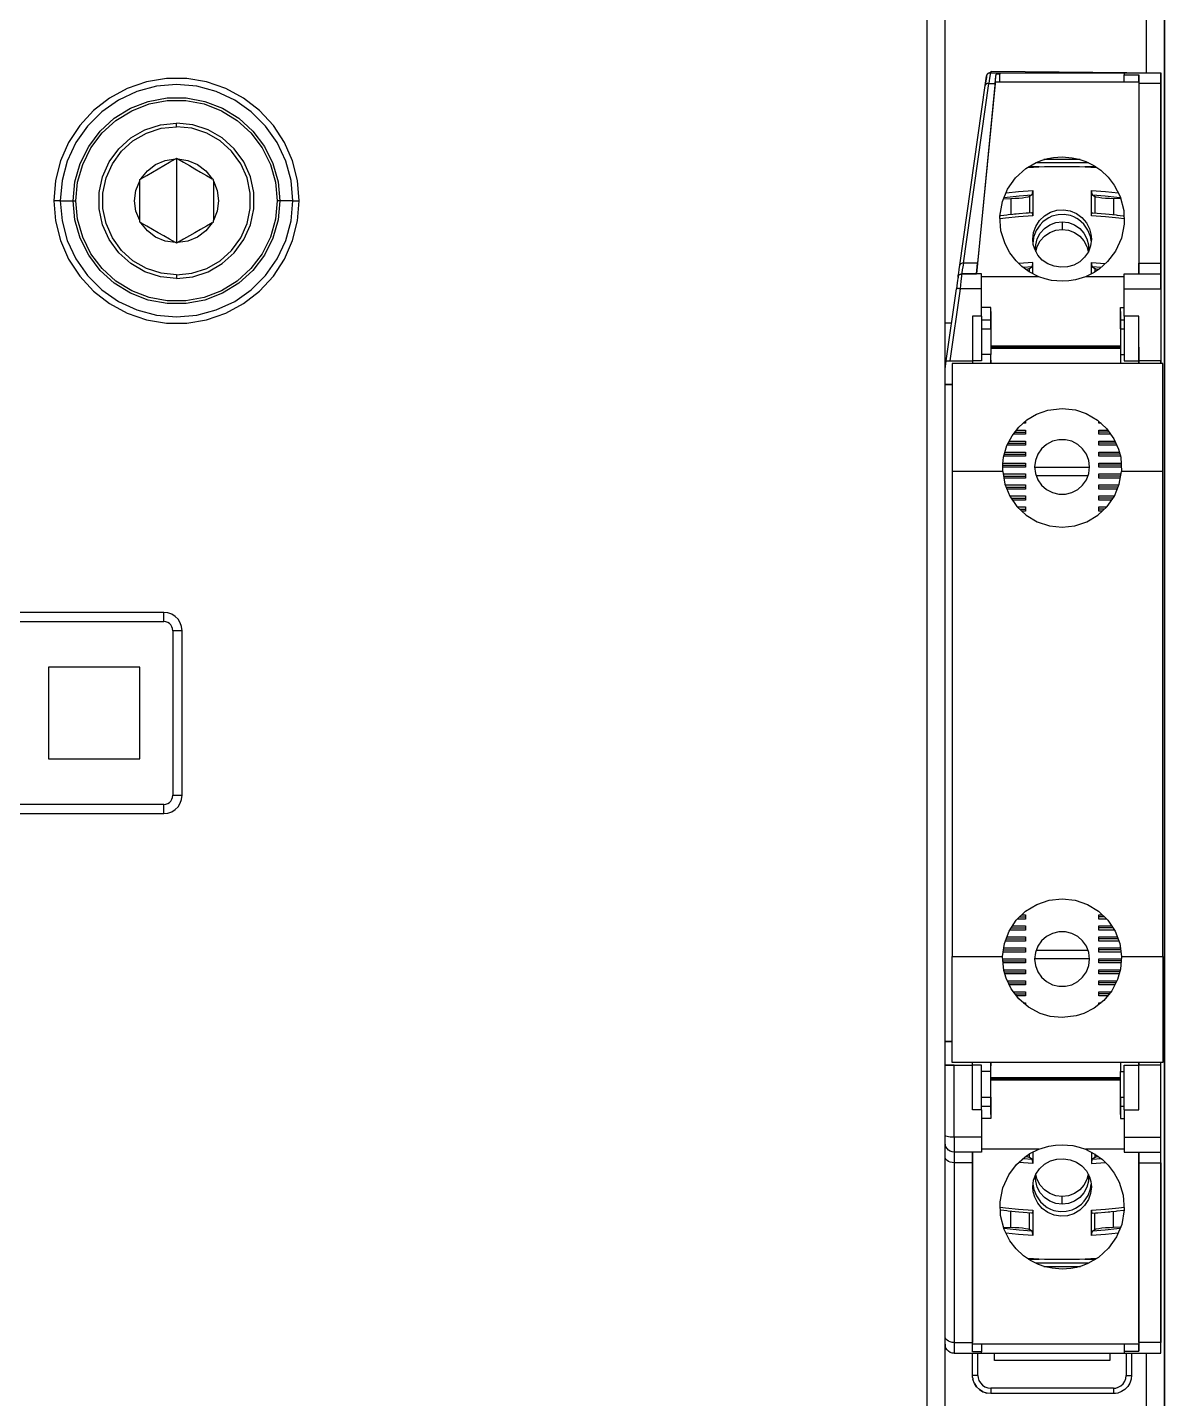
# Model space of a CAD drawing. Header units: millimetres. Extents: x 0 to 149, y 0 to 235.
# Drawn here: x 86.9 to 149, y 80.2 to 155.1 of the extents above; entities that cross this region are included whole.
import ezdxf

# ---------------------------------------------------------------- set-up
doc = ezdxf.new("R2010")
doc.units = ezdxf.units.MM

# ---------------------------------------------------------------- blocks, each defined once
blk = doc.blocks.new('CHINT_eff9f46a43ee547783ba41a7551f6a23_FACE_0')
at = {"color": 7, "linetype": 'CONTINUOUS', "true_color": 0x40d9ff}
for p, q in [((139.743, 152.064), (139.792, 152.565)), ((148.8, 152.65), (148.8, 152.612)), ((139.743, 152.064), (138.782, 142.236)), ((139.624, 150.85), (139.625, 150.85)), ((95, 149.7), (95, 149.9)), ((139.322, 147.724), (139.319, 147.724)), ((139.339, 147.898), (139.336, 147.898)), ((144.834, 147.724), (141.956, 147.724)), ((144.394, 147.898), (142.404, 147.898)), ((139.3, 147.535), (139.3, 147.496)), ((142.151, 147.5), (141.569, 147.5)), ((145.242, 147.5), (144.649, 147.5)), ((141.8, 146.206), (141.8, 144.828)), ((145, 144.828), (145, 146.206)), ((88.647, 145.65), (89.354, 145.65)), ((101.353, 145.65), (100.646, 145.65)), ((143.4, 144.496), (143.4, 144.08)), ((137.723, 141.539), (137.748, 141.718)), ((137.748, 141.718), (137.773, 141.897)), ((138.725, 141.65), (138.782, 142.236)), ((95, 141.6), (95, 141.4)), ((137.714, 141.478), (137.722, 141.539)), ((137.865, 141.644), (137.912, 141.65)), ((142.122, 141.499), (139, 141.499)), ((146.8, 141.499), (144.678, 141.499)), ((137.064, 136.9), (137.622, 140.829)), ((139.5, 139.591), (139.5, 138.65)), ((146.6, 138.65), (146.6, 139.591)), ((137.355, 138.95), (137, 138.95)), ((139, 139.15), (139.5, 139.15)), ((146.6, 139.15), (146.8, 139.15)), ((147.6, 136.9), (147.6, 139.35)), ((147.6, 136.75), (147.6, 139.35)), ((139, 138.65), (139.5, 138.65)), ((146.6, 138.65), (146.8, 138.65)), ((146.6, 137.7), (139.5, 137.7)), ((146.6, 137.65), (139.5, 137.65)), ((139.5, 137.6), (146.6, 137.6)), ((142.35, 137.6), (142.35, 137.65)), ((144.45, 137.6), (144.45, 137.65)), ((147.6, 137.65), (147.6, 136.75)), ((137, 136.45), (137.064, 136.9)), ((147.6, 136.75), (147.6, 136.9)), ((137, 135.6), (137.013, 135.6)), ((141.399, 133.6), (141.4, 133.6)), ((145.4, 133.6), (145.4, 133.6)), ((140.817, 133), (141.4, 133)), ((145.979, 133), (145.4, 133)), ((140.456, 132.4), (141.4, 132.4)), ((146.34, 132.4), (145.4, 132.4)), ((140.155, 131.2), (141.4, 131.2)), ((140.248, 131.8), (141.4, 131.8)), ((146.558, 131.8), (145.4, 131.8)), ((146.625, 131.2), (145.4, 131.2)), ((140.199, 130.6), (141.4, 130.6)), ((141.902, 131.082), (144.898, 131.082)), ((141.984, 130.634), (144.816, 130.634)), ((146.601, 130.6), (145.4, 130.6)), ((140.339, 130), (141.4, 130)), ((146.461, 130), (145.4, 130)), ((140.614, 129.4), (141.4, 129.4)), ((146.186, 129.4), (145.4, 129.4)), ((141.076, 128.8), (141.4, 128.8)), ((145.724, 128.8), (145.4, 128.8)), ((141.08, 106.5), (141.4, 106.5)), ((145.72, 106.5), (145.4, 106.5)), ((140.619, 105.9), (141.4, 105.9)), ((146.181, 105.9), (145.4, 105.9)), ((140.344, 105.3), (141.4, 105.3)), ((146.456, 105.3), (145.4, 105.3)), ((140.201, 104.7), (141.4, 104.7)), ((144.898, 104.218), (141.902, 104.218)), ((144.816, 104.666), (141.984, 104.666)), ((146.599, 104.7), (145.4, 104.7)), ((140.173, 104.1), (141.4, 104.1)), ((140.238, 103.5), (141.4, 103.5)), ((146.631, 104.1), (145.4, 104.1)), ((146.554, 103.5), (145.4, 103.5)), ((140.46, 102.9), (141.4, 102.9)), ((146.34, 102.9), (145.4, 102.9)), ((140.823, 102.3), (141.4, 102.3)), ((145.981, 102.3), (145.4, 102.3)), ((137.013, 99.7), (137, 99.7)), ((148.8, 98.4), (147.6, 98.4)), ((148.8, 93.064), (148.8, 98.55)), ((148.8, 82.688), (148.8, 98.55)), ((148.8, 98.4), (148.8, 98.55)), ((146.6, 97.7), (139.5, 97.7)), ((146.6, 97.65), (139.5, 97.65)), ((139.5, 97.6), (146.6, 97.6)), ((142.35, 97.7), (142.35, 97.65)), ((144.45, 97.7), (144.45, 97.65)), ((139, 96.65), (139.5, 96.65)), ((139, 96.15), (139.5, 96.15)), ((139.5, 96.65), (139.5, 95.709)), ((146.6, 95.709), (146.6, 96.65)), ((146.6, 96.65), (146.8, 96.65)), ((146.6, 96.15), (146.8, 96.15)), ((137.05, 93.933), (137, 94.163)), ((142.122, 93.801), (139, 93.801)), ((146.8, 93.801), (144.678, 93.801)), ((143.4, 90.804), (143.4, 91.22)), ((141.8, 90.472), (141.8, 89.094)), ((145, 89.094), (145, 90.472)), ((141.558, 87.8), (142.151, 87.8)), ((144.649, 87.8), (145.231, 87.8)), ((144.844, 87.576), (141.966, 87.576)), ((142.406, 87.402), (144.396, 87.402)), ((138.5, 82.735), (138.5, 83.15)), ((147.6, 83.15), (138.5, 83.15)), ((138.8, 81.438), (138.8, 82.65)), ((146.9, 82.65), (146.9, 81.438)), ((147.2, 82.65), (147.2, 81.45)), ((147.6, 82.766), (147.6, 83.15)), ((138.604, 81.006), (138.529, 81.211)), ((138.882, 80.664), (138.729, 80.815)), ((146.2, 80.738), (139.5, 80.738))]:
    blk.add_line(p, q, dxfattribs=at)
for points in [[(137, 66.65), (137, 168.65), (136, 168.65), (136, 165.65), (136, 66.65), (137, 66.65)], [(149, 69.9), (149, 165.4), (148, 165.4), (148, 152.658)], [(149, 162.65), (149, 72.65), (149, 72.65)], [(101.707, 145.65), (101.615, 146.754), (101.343, 147.828), (100.899, 148.842), (100.293, 149.769), (99.542, 150.584), (98.668, 151.265), (97.694, 151.792), (96.646, 152.152), (95.554, 152.334), (94.446, 152.334), (93.354, 152.152), (92.306, 151.792), (91.332, 151.265), (90.458, 150.584), (89.707, 149.769), (89.101, 148.842), (88.657, 147.828), (88.385, 146.754), (88.293, 145.65)], [(137.774, 141.899), (137.805, 142.122), (139.201, 151.951), (139.272, 152.456), (139.276, 152.478)], [(138.733, 141.65), (139.751, 152.15), (147.6, 152.15)], [(139.272, 152.456), (139.263, 152.39), (139.238, 152.214), (139.201, 151.951)], [(139.474, 152.65), (139.426, 152.644), (139.382, 152.628), (139.343, 152.601), (139.311, 152.566), (139.288, 152.524), (139.276, 152.478)], [(139.276, 152.478), (139.28, 152.5), (139.286, 152.52), (139.288, 152.523)], [(139.289, 152.526), (139.299, 152.548), (139.308, 152.561)], [(139.313, 152.569), (139.317, 152.574), (139.338, 152.597), (139.34, 152.598)], [(139.353, 152.608), (139.368, 152.62), (139.377, 152.624)], [(139.386, 152.629), (139.396, 152.635), (139.429, 152.645), (139.469, 152.649)], [(139.474, 152.65), (139.47, 152.625), (139.461, 152.552), (139.436, 152.356), (139.399, 152.064)], [(139.49, 152.65), (139.49, 152.652), (139.474, 152.65)], [(139.474, 152.65), (140, 152.65), (146.8, 152.65), (148.8, 152.65)], [(139.513, 152.65), (139.512, 152.65), (139.523, 152.742)], [(139.523, 152.65), (139.523, 152.742), (148.8, 152.65)], [(139.743, 152.064), (139.78, 152.445), (139.792, 152.565)], [(139.743, 152.064), (139.764, 152.278), (139.78, 152.445)], [(140, 152.15), (140, 152.565), (139.792, 152.565)], [(140, 152.65), (140, 152.641), (140, 152.612), (140, 152.565)], [(146.8, 152.65), (146.8, 152.637), (146.8, 152.598), (146.8, 152.534)], [(146.8, 152.15), (146.8, 152.534), (147.6, 152.534)], [(147.6, 152.534), (147.6, 152.414), (147.6, 152.15), (147.6, 152.534)], [(147.6, 152.414), (147.6, 152.257), (147.6, 152.064)], [(148.8, 152.612), (148.8, 136.75), (148.8, 136.9)], [(148.8, 152.064), (148.8, 152.313), (148.8, 152.498), (148.8, 152.612)], [(101.353, 145.65), (101.257, 146.753), (100.97, 147.823), (100.502, 148.827), (99.867, 149.734), (99.084, 150.517), (98.177, 151.152), (97.173, 151.62), (96.103, 151.907), (95, 152.003), (93.897, 151.907), (92.827, 151.62), (91.823, 151.152), (90.916, 150.517), (90.133, 149.734), (89.498, 148.827), (89.03, 147.823), (88.743, 146.753), (88.647, 145.65)], [(138.782, 142.236), (138.003, 142.236), (139.399, 152.064), (139.743, 152.064)], [(139.399, 152.064), (139.35, 152.063), (139.305, 152.054), (139.265, 152.037), (139.233, 152.013), (139.211, 151.984), (139.201, 151.951)], [(148.8, 142.236), (148.8, 152.064), (147.6, 152.064), (147.6, 142.236), (148.8, 142.236)], [(147.6, 152.064), (147.6, 141.65), (147.6, 141.688), (147.6, 141.802), (147.6, 141.987), (147.6, 142.236)], [(89.354, 145.65), (89.45, 146.688), (89.735, 147.69), (90.199, 148.622), (90.827, 149.454), (91.597, 150.156), (92.483, 150.704), (93.455, 151.081), (94.479, 151.272), (95.521, 151.272), (96.545, 151.081), (97.517, 150.704), (98.403, 150.156), (99.173, 149.454), (99.801, 148.622), (100.265, 147.69), (100.55, 146.688), (100.646, 145.65)], [(89.5, 145.65), (89.594, 146.661), (89.871, 147.637), (90.324, 148.545), (90.935, 149.355), (91.686, 150.039), (92.548, 150.573), (93.495, 150.94), (94.493, 151.127), (95.507, 151.127), (96.505, 150.94), (97.452, 150.573), (98.314, 150.039), (99.065, 149.355), (99.676, 148.545), (100.129, 147.637), (100.406, 146.661), (100.5, 145.65)], [(95, 141.4), (94.116, 141.493), (93.271, 141.767), (92.502, 142.212), (91.842, 142.806), (91.319, 143.525), (90.958, 144.337), (90.773, 145.206), (90.773, 146.094), (90.958, 146.963), (91.319, 147.775), (91.842, 148.494), (92.502, 149.088), (93.271, 149.533), (94.116, 149.807), (95, 149.9)], [(95, 141.4), (95.884, 141.493), (96.729, 141.767), (97.498, 142.212), (98.158, 142.806), (98.681, 143.525), (99.042, 144.337), (99.227, 145.206), (99.227, 146.094), (99.042, 146.963), (98.681, 147.775), (98.158, 148.494), (97.498, 149.088), (96.729, 149.533), (95.884, 149.807), (95, 149.9)], [(95, 141.6), (94.158, 141.689), (93.353, 141.95), (92.619, 142.373), (91.99, 142.94), (91.493, 143.625), (91.148, 144.398), (90.972, 145.227), (90.972, 146.073), (91.148, 146.902), (91.493, 147.675), (91.99, 148.36), (92.619, 148.927), (93.353, 149.35), (94.158, 149.611), (95, 149.7)], [(95, 141.6), (95.842, 141.689), (96.647, 141.95), (97.381, 142.373), (98.01, 142.94), (98.507, 143.625), (98.852, 144.398), (99.028, 145.227), (99.028, 146.073), (98.852, 146.902), (98.507, 147.675), (98.01, 148.36), (97.381, 148.927), (96.647, 149.35), (95.842, 149.611), (95, 149.7)], [(93.05, 146.851), (93.371, 147.036), (93.684, 147.217), (93.993, 147.395), (94.301, 147.573), (94.614, 147.754), (94.935, 147.939)], [(93.05, 146.851), (93.404, 147.292), (93.855, 147.633), (94.376, 147.853), (94.935, 147.939)], [(94.935, 147.939), (95, 147.977), (95.065, 147.939)], [(95, 147.977), (95, 145.65), (95, 143.323)], [(95.065, 147.939), (95.624, 147.853), (96.145, 147.633), (96.596, 147.292), (96.95, 146.851)], [(95.065, 147.939), (95.386, 147.754), (95.699, 147.573), (96.008, 147.395), (96.316, 147.217), (96.629, 147.036), (96.95, 146.851)], [(142.122, 141.499), (141.603, 141.76), (141.197, 142.061), (140.888, 142.358), (140.546, 142.801), (140.284, 143.289), (140.06, 144.012), (140.003, 144.804), (140.137, 145.605), (140.423, 146.292), (140.856, 146.906), (141.414, 147.41), (141.989, 147.743), (142.31, 147.871), (142.611, 147.957), (142.932, 148.017), (143.4, 148.05), (143.952, 148.005), (144.318, 147.924), (144.69, 147.795), (145.127, 147.579), (145.511, 147.315), (145.911, 146.943), (146.251, 146.503), (146.566, 145.89), (146.767, 145.12), (146.789, 144.371), (146.638, 143.613), (146.312, 142.895), (145.889, 142.334), (145.445, 141.936), (145.158, 141.736), (144.678, 141.499)], [(141.518, 147.47), (142.444, 147.514), (143.4, 147.529), (144.356, 147.514), (145.282, 147.47), (145.286, 147.47)], [(92.985, 144.562), (92.78, 145.089), (92.71, 145.65), (92.78, 146.211), (92.985, 146.738)], [(92.985, 146.738), (92.985, 146.813), (93.05, 146.851)], [(92.985, 144.562), (92.985, 144.932), (92.985, 145.294), (92.985, 145.65), (92.985, 146.006), (92.985, 146.368), (92.985, 146.738)], [(97.015, 146.738), (97.015, 146.813), (96.95, 146.851)], [(97.015, 146.738), (97.22, 146.211), (97.29, 145.65), (97.22, 145.089), (97.015, 144.562)], [(97.015, 146.738), (97.015, 146.368), (97.015, 146.006), (97.015, 145.65), (97.015, 145.294), (97.015, 144.932), (97.015, 144.562)], [(140.336, 146.083), (141.021, 146.153), (141.8, 146.206)], [(141.737, 145.97), (141.743, 145.974), (141.749, 145.981), (141.759, 145.996), (141.768, 146.016), (141.777, 146.039), (141.784, 146.065), (141.79, 146.094), (141.795, 146.126), (141.799, 146.165), (141.8, 146.206)], [(145, 146.206), (145, 146.188), (145.001, 146.171), (145.003, 146.141), (145.007, 146.113), (145.012, 146.085), (145.018, 146.057), (145.025, 146.032), (145.035, 146.008), (145.045, 145.988), (145.063, 145.97)], [(145, 146.206), (145.779, 146.153), (146.467, 146.083)], [(88.293, 145.65), (88.385, 144.546), (88.657, 143.472), (89.101, 142.458), (89.707, 141.531), (90.458, 140.716), (91.332, 140.035), (92.306, 139.508), (93.354, 139.148), (94.446, 138.966), (95.554, 138.966), (96.646, 139.148), (97.694, 139.508), (98.668, 140.035), (99.542, 140.716), (100.293, 141.531), (100.899, 142.458), (101.343, 143.472), (101.615, 144.546), (101.707, 145.65)], [(88.647, 145.65), (88.571, 145.65), (88.484, 145.65), (88.391, 145.65), (88.293, 145.65)], [(88.647, 145.65), (88.743, 144.547), (89.03, 143.477), (89.498, 142.473), (90.133, 141.566), (90.916, 140.783), (91.823, 140.148), (92.827, 139.68), (93.897, 139.393), (95, 139.297), (96.103, 139.393), (97.173, 139.68), (98.177, 140.148), (99.084, 140.783), (99.867, 141.566), (100.502, 142.473), (100.97, 143.477), (101.257, 144.547), (101.353, 145.65)], [(100.646, 145.65), (100.55, 144.612), (100.265, 143.61), (99.801, 142.678), (99.173, 141.846), (98.403, 141.144), (97.517, 140.596), (96.545, 140.219), (95.521, 140.028), (94.479, 140.028), (93.455, 140.219), (92.483, 140.596), (91.597, 141.144), (90.827, 141.846), (90.199, 142.678), (89.735, 143.61), (89.45, 144.612), (89.354, 145.65)], [(89.354, 145.65), (89.416, 145.65), (89.462, 145.65), (89.49, 145.65), (89.5, 145.65)], [(100.5, 145.65), (100.406, 144.639), (100.129, 143.663), (99.676, 142.755), (99.065, 141.945), (98.314, 141.261), (97.452, 140.727), (96.505, 140.36), (95.507, 140.173), (94.493, 140.173), (93.495, 140.36), (92.548, 140.727), (91.686, 141.261), (90.935, 141.945), (90.324, 142.755), (89.871, 143.663), (89.594, 144.639), (89.5, 145.65)], [(100.646, 145.65), (100.584, 145.65), (100.538, 145.65), (100.51, 145.65), (100.5, 145.65)], [(101.353, 145.65), (101.429, 145.65), (101.516, 145.65), (101.609, 145.65), (101.707, 145.65)], [(140.205, 145.768), (140.592, 145.764), (140.592, 144.894)], [(140.23, 145.829), (140.406, 145.853), (141.047, 145.92), (141.737, 145.97)], [(141.614, 145.892), (141.53, 145.855), (141.401, 145.823), (141.233, 145.796), (141.036, 145.777), (140.818, 145.766), (140.592, 145.764)], [(141.737, 145.97), (141.614, 145.892), (141.614, 144.981)], [(145.063, 145.97), (145.186, 145.892), (145.186, 144.979)], [(145.063, 145.97), (145.753, 145.92), (146.394, 145.853), (146.582, 145.827)], [(146.208, 145.764), (145.982, 145.766), (145.765, 145.777), (145.567, 145.796), (145.399, 145.823), (145.27, 145.855), (145.186, 145.892)], [(146.598, 145.768), (146.208, 145.764), (146.208, 144.893)], [(141.8, 144.828), (141.8, 144.846), (141.799, 144.863), (141.797, 144.889), (141.793, 144.913), (141.788, 144.935), (141.782, 144.954), (141.775, 144.97), (141.765, 144.982), (141.755, 144.988), (141.75, 144.989), (141.568, 144.978), (141.517, 144.974), (141.439, 144.969), (141.057, 144.94), (141.05, 144.939), (141.044, 144.938), (141.041, 144.938), (140.884, 144.924), (140.854, 144.921), (140.798, 144.916), (140.712, 144.907), (140.443, 144.877), (140.385, 144.871), (140.053, 144.827), (140.006, 144.82)], [(141.8, 144.828), (141.021, 144.774), (140.299, 144.701), (140.014, 144.661)], [(141.826, 143.265), (141.8, 143.548), (141.841, 143.907), (141.965, 144.252), (142.168, 144.57), (142.44, 144.835), (142.762, 145.028), (143.114, 145.138), (143.477, 145.163), (143.837, 145.102), (144.178, 144.957), (144.481, 144.732), (144.726, 144.441), (144.897, 144.108), (144.974, 143.833), (145, 143.548), (144.959, 143.192), (144.835, 142.86), (144.632, 142.559), (144.36, 142.314), (144.038, 142.138), (143.686, 142.038), (143.323, 142.015), (142.963, 142.07), (142.622, 142.203), (142.319, 142.409), (142.074, 142.68), (141.903, 142.997), (141.826, 143.265)], [(144.989, 143.455), (144.987, 143.494), (144.946, 143.697), (144.805, 144.049), (144.585, 144.366), (144.291, 144.625), (144.209, 144.674), (144.034, 144.767), (143.851, 144.836), (143.515, 144.9), (143.176, 144.888), (142.843, 144.799), (142.671, 144.721), (142.522, 144.634), (142.346, 144.497), (142.194, 144.341), (141.978, 144.017), (141.844, 143.659), (141.813, 143.4)], [(145, 144.828), (145.001, 144.867), (145.005, 144.902), (145.01, 144.928), (145.016, 144.948), (145.023, 144.966), (145.032, 144.979), (145.041, 144.987), (145.05, 144.989), (145.074, 144.987), (145.77, 144.937), (146.351, 144.878), (146.418, 144.87), (146.744, 144.827), (146.776, 144.823)], [(146.78, 144.661), (146.501, 144.701), (145.779, 144.774), (145, 144.828)], [(93.05, 144.449), (92.985, 144.487), (92.985, 144.562)], [(94.935, 143.361), (94.614, 143.546), (94.301, 143.727), (93.993, 143.905), (93.684, 144.083), (93.371, 144.264), (93.05, 144.449)], [(94.935, 143.361), (94.376, 143.447), (93.855, 143.667), (93.404, 144.008), (93.05, 144.449)], [(96.95, 144.449), (96.629, 144.264), (96.316, 144.083), (96.008, 143.905), (95.699, 143.727), (95.386, 143.546), (95.065, 143.361)], [(96.95, 144.449), (96.596, 144.008), (96.145, 143.667), (95.624, 143.447), (95.065, 143.361)], [(96.95, 144.449), (97.015, 144.487), (97.015, 144.562)], [(141.963, 142.885), (141.961, 142.896), (141.95, 143.068), (141.961, 143.24), (142.044, 143.575), (142.207, 143.88), (142.438, 144.137), (142.726, 144.333), (143.053, 144.455), (143.4, 144.496)], [(141.972, 142.869), (142.044, 143.158), (142.207, 143.463), (142.438, 143.72), (142.726, 143.916), (143.053, 144.038), (143.4, 144.08)], [(143.4, 144.496), (143.747, 144.455), (144.074, 144.333), (144.362, 144.137), (144.593, 143.88), (144.756, 143.575), (144.839, 143.24), (144.85, 143.068), (144.839, 142.896), (144.828, 142.849)], [(143.4, 144.08), (143.747, 144.038), (144.074, 143.916), (144.362, 143.72), (144.593, 143.463), (144.756, 143.158), (144.83, 142.86)], [(95.065, 143.361), (95, 143.323), (94.935, 143.361)], [(138.003, 142.236), (137.955, 142.235), (137.91, 142.226), (137.87, 142.209), (137.838, 142.185), (137.816, 142.155), (137.805, 142.122)], [(137.912, 141.65), (138.725, 141.65), (138.727, 141.673), (138.734, 141.744), (138.753, 141.937), (138.782, 142.236)], [(138.003, 142.236), (137.971, 142.031), (137.946, 141.867), (137.92, 141.705), (137.912, 141.65)], [(141.8, 141.661), (141.8, 142.267), (141.037, 142.215)], [(141.614, 141.755), (141.614, 141.952), (141.737, 142.03), (141.283, 141.997)], [(141.614, 141.952), (141.53, 141.916), (141.428, 141.89)], [(141.737, 142.03), (141.743, 142.035), (141.749, 142.042), (141.759, 142.057), (141.768, 142.076), (141.777, 142.1), (141.784, 142.126), (141.79, 142.154), (141.795, 142.186), (141.799, 142.226), (141.8, 142.267)], [(145, 141.658), (145, 142.267), (145.757, 142.215)], [(145, 142.267), (145, 142.249), (145.001, 142.231), (145.003, 142.202), (145.007, 142.173), (145.012, 142.145), (145.018, 142.118), (145.025, 142.093), (145.035, 142.069), (145.045, 142.049), (145.063, 142.03)], [(145.514, 141.998), (145.063, 142.03), (145.186, 141.952), (145.186, 141.756)], [(145.378, 141.889), (145.27, 141.916), (145.186, 141.952)], [(148.8, 141.65), (148.8, 141.688), (148.8, 141.802), (148.8, 141.987), (148.8, 142.236)], [(137.714, 141.478), (137.711, 141.458), (137.702, 141.396), (137.688, 141.296), (137.669, 141.162), (137.647, 141.005), (137.622, 140.829)], [(137.912, 141.65), (137.865, 141.644), (137.82, 141.628), (137.781, 141.601), (137.749, 141.566), (137.726, 141.524), (137.714, 141.478)], [(137.912, 141.65), (137.911, 141.641), (137.908, 141.614), (137.898, 141.531), (137.884, 141.406), (137.866, 141.243), (137.844, 141.051), (137.82, 140.839)], [(139, 140.839), (139, 141.058), (139, 141.255), (139, 141.421), (139, 141.546), (139, 141.624), (139, 141.65), (137.912, 141.65)], [(144.678, 141.499), (144.123, 141.327), (143.766, 141.269), (143.4, 141.25), (142.819, 141.299), (142.466, 141.38), (142.122, 141.499)], [(146.8, 140.839), (146.8, 141.058), (146.8, 141.255), (146.8, 141.421), (146.8, 141.546), (146.8, 141.624), (146.8, 141.65), (148.8, 141.65)], [(148.8, 140.839), (148.8, 141.058), (148.8, 141.255), (148.8, 141.421), (148.8, 141.546), (148.8, 141.624), (148.8, 141.65)], [(139, 139.35), (139, 140.839), (137.82, 140.839), (137.261, 136.9)], [(137.82, 140.839), (137.776, 140.844), (137.735, 140.847), (137.698, 140.847), (137.667, 140.846), (137.643, 140.842), (137.628, 140.836), (137.622, 140.829)], [(147.6, 139.35), (146.8, 139.35), (146.8, 140.839), (148.8, 140.839), (148.8, 136.9), (147.6, 136.9)], [(139.5, 139.591), (139.5, 139.808), (139, 139.808)], [(139.5, 139.15), (139.5, 139.18), (139.5, 139.267), (139.5, 139.407), (139.5, 139.591)], [(146.6, 139.591), (146.6, 139.808), (146.8, 139.808)], [(146.6, 139.591), (146.6, 139.407), (146.6, 139.267), (146.6, 139.18), (146.6, 139.15)], [(139, 139.35), (138.5, 139.35), (138.5, 136.9)], [(139, 139.35), (139, 136.9), (138.5, 136.9)], [(139.5, 138.65), (139.5, 138.819), (139.5, 138.959), (139.5, 139.064), (139.5, 139.128), (139.5, 139.15)], [(146.6, 139.15), (146.6, 139.128), (146.6, 139.064), (146.6, 138.959), (146.6, 138.819), (146.6, 138.65)], [(146.8, 139.35), (146.8, 136.9), (147.6, 136.9)], [(139.5, 138.65), (139.5, 137.25), (139, 137.25)], [(146.6, 138.65), (146.6, 137.25), (146.8, 137.25)], [(139.5, 136.941), (139.5, 137.081), (139.5, 137.25)], [(146.6, 137.25), (146.6, 137.081), (146.6, 136.941), (146.6, 136.836), (146.6, 136.772), (146.6, 136.75)], [(137.064, 136.9), (137.067, 136.9), (137.261, 136.9)], [(137.067, 136.9), (137.075, 136.9), (137.087, 136.9), (137.104, 136.9), (137.126, 136.9), (137.155, 136.9), (137.2, 136.9), (137.261, 136.9)], [(137.261, 136.9), (138.5, 136.9), (138.5, 136.75)], [(148.9, 130.848), (148.9, 136.75), (137.4, 136.75), (137.4, 130.848)], [(139.5, 136.941), (139.5, 136.75), (139.5, 136.772), (139.5, 136.836), (139.5, 136.941)], [(137.013, 135.6), (137.05, 135.6), (137.109, 135.6), (137.188, 135.6), (137.283, 135.6), (137.389, 135.6), (137.4, 135.6), (137.013, 135.6)], [(140.156, 130.848), (140.155, 131.262), (140.199, 131.635), (140.386, 132.265), (140.667, 132.808), (141.031, 133.275), (141.476, 133.668), (142.003, 133.984), (142.627, 134.211), (143.4, 134.3), (144.128, 134.222), (144.721, 134.02), (145.332, 133.662), (145.835, 133.203), (146.231, 132.645), (146.49, 132.064), (146.602, 131.63), (146.644, 130.848)], [(141.4, 133.601), (141.4, 133.485), (141.268, 133.485)], [(145.527, 133.485), (145.4, 133.485), (145.4, 133.6)], [(140.907, 133.115), (141.4, 133.115), (141.4, 132.885), (140.727, 132.885)], [(146.061, 132.885), (145.4, 132.885), (145.4, 133.115), (145.897, 133.115)], [(140.282, 131.915), (141.4, 131.915), (141.4, 131.685), (140.213, 131.685)], [(140.516, 132.515), (141.4, 132.515), (141.4, 132.285), (140.396, 132.285)], [(141.944, 131.459), (141.9, 131.1), (141.944, 130.741), (142.072, 130.403), (142.277, 130.105), (142.548, 129.866), (142.868, 129.697), (143.219, 129.611), (143.581, 129.611), (143.932, 129.697), (144.252, 129.866), (144.523, 130.105), (144.728, 130.403), (144.856, 130.741), (144.9, 131.1), (144.856, 131.459), (144.728, 131.797), (144.523, 132.095), (144.252, 132.334), (143.932, 132.503), (143.581, 132.589), (143.219, 132.589), (142.868, 132.503), (142.548, 132.334), (142.277, 132.095), (142.072, 131.797), (141.944, 131.459)], [(146.391, 132.285), (145.4, 132.285), (145.4, 132.515), (146.288, 132.515)], [(146.588, 131.685), (145.4, 131.685), (145.4, 131.915), (146.528, 131.915)], [(140.161, 131.315), (141.4, 131.315), (141.4, 131.085), (140.155, 131.085)], [(146.631, 131.085), (145.4, 131.085), (145.4, 131.315), (146.619, 131.315)], [(140.156, 130.848), (137.4, 130.848), (137.4, 104.348), (140.151, 104.348)], [(140.156, 130.848), (140.275, 130.159), (140.537, 129.511), (140.933, 128.935), (141.442, 128.456), (142.042, 128.097), (142.705, 127.875), (143.4, 127.8), (144.095, 127.875), (144.758, 128.097), (145.358, 128.456), (145.867, 128.935), (146.263, 129.511), (146.525, 130.159), (146.644, 130.848)], [(140.179, 130.715), (141.4, 130.715), (141.4, 130.485), (140.219, 130.485)], [(146.581, 130.485), (145.4, 130.485), (145.4, 130.715), (146.621, 130.715)], [(146.649, 104.348), (148.9, 104.348), (148.9, 130.848), (146.644, 130.848)], [(140.292, 130.115), (141.4, 130.115), (141.4, 129.885), (140.386, 129.885)], [(146.414, 129.885), (145.4, 129.885), (145.4, 130.115), (146.508, 130.115)], [(140.536, 129.515), (141.4, 129.515), (141.4, 129.285), (140.693, 129.285)], [(140.953, 128.915), (141.4, 128.915), (141.4, 128.685), (141.199, 128.685)], [(146.107, 129.285), (145.4, 129.285), (145.4, 129.515), (146.264, 129.515)], [(145.601, 128.685), (145.4, 128.685), (145.4, 128.915), (145.847, 128.915)], [(85.7, 122.65), (94.3, 122.65), (94.3, 123.15), (85.7, 123.15), (85.7, 122.65)], [(95.3, 122.15), (95.275, 122.373), (95.201, 122.584), (95.082, 122.773), (94.923, 122.932), (94.734, 123.051), (94.523, 123.125), (94.3, 123.15)], [(94.8, 122.15), (94.787, 122.261), (94.75, 122.367), (94.691, 122.462), (94.612, 122.541), (94.517, 122.6), (94.411, 122.637), (94.3, 122.65)], [(94.8, 122.15), (94.8, 113.15), (95.3, 113.15), (95.3, 122.15), (94.8, 122.15)], [(93, 120.15), (88, 120.15), (88, 115.15), (93, 115.15), (93, 120.15)], [(94.3, 112.65), (85.7, 112.65), (85.7, 112.15), (94.3, 112.15), (94.3, 112.65)], [(94.3, 112.65), (94.411, 112.663), (94.517, 112.7), (94.612, 112.759), (94.691, 112.838), (94.75, 112.933), (94.787, 113.039), (94.8, 113.15)], [(94.3, 112.15), (94.523, 112.175), (94.734, 112.249), (94.923, 112.368), (95.082, 112.527), (95.201, 112.716), (95.275, 112.927), (95.3, 113.15)], [(140.151, 104.348), (140.251, 105.055), (140.503, 105.723), (140.894, 106.32), (141.407, 106.817), (142.015, 107.19), (142.69, 107.422), (143.4, 107.5), (144.11, 107.422), (144.785, 107.19), (145.393, 106.817), (145.906, 106.32), (146.297, 105.723), (146.549, 105.055), (146.649, 104.348)], [(141.199, 106.615), (141.4, 106.615), (141.4, 106.385), (140.961, 106.385)], [(145.839, 106.385), (145.4, 106.385), (145.4, 106.615), (145.601, 106.615)], [(140.695, 106.015), (141.4, 106.015), (141.4, 105.785), (140.543, 105.785)], [(144.856, 103.841), (144.9, 104.2), (144.856, 104.559), (144.728, 104.897), (144.523, 105.195), (144.252, 105.434), (143.932, 105.603), (143.581, 105.689), (143.219, 105.689), (142.868, 105.603), (142.548, 105.434), (142.277, 105.195), (142.072, 104.897), (141.944, 104.559), (141.9, 104.2), (141.944, 103.841), (142.072, 103.503), (142.277, 103.205), (142.548, 102.966), (142.868, 102.797), (143.219, 102.711), (143.581, 102.711), (143.932, 102.797), (144.252, 102.966), (144.523, 103.205), (144.728, 103.503), (144.856, 103.841)], [(146.257, 105.785), (145.4, 105.785), (145.4, 106.015), (146.105, 106.015)], [(140.387, 105.415), (141.4, 105.415), (141.4, 105.185), (140.3, 105.185)], [(146.5, 105.185), (145.4, 105.185), (145.4, 105.415), (146.413, 105.415)], [(148.9, 104.348), (148.9, 98.55), (137.4, 98.55), (137.4, 104.348)], [(146.649, 104.348), (146.599, 103.655), (146.431, 103.075), (146.109, 102.455), (145.682, 101.936), (145.152, 101.514), (144.592, 101.225), (144.171, 101.089), (143.4, 101), (142.743, 101.063), (142.194, 101.23), (141.559, 101.573), (141.035, 102.021), (140.618, 102.571), (140.341, 103.149), (140.218, 103.569), (140.151, 104.348)], [(140.163, 104.215), (141.4, 104.215), (141.4, 103.985), (140.183, 103.985)], [(140.217, 104.815), (141.4, 104.815), (141.4, 104.585), (140.185, 104.585)], [(146.615, 104.585), (145.4, 104.585), (145.4, 104.815), (146.583, 104.815)], [(146.622, 103.985), (145.4, 103.985), (145.4, 104.215), (146.639, 104.215)], [(140.214, 103.615), (141.4, 103.615), (141.4, 103.385), (140.272, 103.385)], [(146.521, 103.385), (145.4, 103.385), (145.4, 103.615), (146.587, 103.615)], [(140.405, 103.015), (141.4, 103.015), (141.4, 102.785), (140.516, 102.785)], [(146.28, 102.785), (145.4, 102.785), (145.4, 103.015), (146.4, 103.015)], [(140.736, 102.415), (141.4, 102.415), (141.4, 102.185), (140.911, 102.185)], [(145.886, 102.185), (145.4, 102.185), (145.4, 102.415), (146.076, 102.415)], [(141.275, 101.815), (141.4, 101.815), (141.4, 101.709)], [(145.4, 101.711), (145.4, 101.815), (145.531, 101.815)], [(137.013, 99.7), (137.05, 99.7), (137.109, 99.7), (137.188, 99.7), (137.283, 99.7), (137.389, 99.7), (137.4, 99.7), (137.013, 99.7)], [(137, 98.4), (137.016, 98.4), (137.5, 98.4)], [(137.5, 98.4), (137.43, 98.4), (137.367, 98.4), (137.268, 98.4), (137.181, 98.4), (137.101, 98.4), (137.053, 98.4), (137.016, 98.4)], [(137.5, 98.4), (138.5, 98.4), (138.5, 98.55)], [(139, 95.95), (139, 94.461), (137.5, 94.461), (137.5, 98.4)], [(139, 95.95), (139, 98.4), (138.5, 98.4)], [(139, 95.95), (138.5, 95.95), (138.5, 98.4)], [(139.5, 98.359), (139.5, 98.55), (139.5, 98.528), (139.5, 98.464), (139.5, 98.359)], [(139.5, 98.05), (139.5, 98.219), (139.5, 98.359)], [(146.6, 98.55), (146.6, 98.528), (146.6, 98.464), (146.6, 98.359), (146.6, 98.219), (146.6, 98.05)], [(146.8, 95.95), (146.8, 94.461), (148.8, 94.461), (148.8, 98.4)], [(146.8, 95.95), (147.6, 95.95), (147.6, 98.4)], [(146.8, 95.95), (146.8, 98.4), (147.6, 98.4)], [(147.6, 97.65), (147.6, 98.55), (147.6, 98.4)], [(139.5, 96.65), (139.5, 98.05), (139, 98.05)], [(146.6, 96.65), (146.6, 98.05), (146.8, 98.05)], [(139.5, 96.15), (139.5, 96.172), (139.5, 96.236), (139.5, 96.341), (139.5, 96.481), (139.5, 96.65)], [(139.5, 95.709), (139.5, 95.893), (139.5, 96.033), (139.5, 96.12), (139.5, 96.15)], [(146.6, 96.65), (146.6, 96.481), (146.6, 96.341), (146.6, 96.236), (146.6, 96.172), (146.6, 96.15)], [(146.6, 96.15), (146.6, 96.12), (146.6, 96.033), (146.6, 95.893), (146.6, 95.709)], [(139.5, 95.709), (139.5, 95.492), (139, 95.492)], [(146.6, 95.709), (146.6, 95.492), (146.8, 95.492)], [(137.5, 94.461), (137.389, 94.464), (137.283, 94.471), (137.188, 94.482), (137.109, 94.497), (137.05, 94.515), (137.013, 94.535), (137, 94.556)], [(139, 94.461), (139, 94.242), (139, 94.045), (139, 93.879), (139, 93.754), (139, 93.676), (139, 93.65), (137.5, 93.65)], [(137.5, 94.461), (137.5, 94.242), (137.5, 94.045), (137.5, 93.879), (137.5, 93.754), (137.5, 93.676), (137.5, 93.65)], [(146.8, 94.461), (146.8, 94.242), (146.8, 94.045), (146.8, 93.879), (146.8, 93.754), (146.8, 93.676), (146.8, 93.65), (148.8, 93.65)], [(148.8, 93.65), (148.8, 93.676), (148.8, 93.754), (148.8, 93.879), (148.8, 94.045), (148.8, 94.242), (148.8, 94.461)], [(137.05, 93.933), (137.013, 94.039), (137, 94.102)], [(137.5, 93.65), (137.389, 93.663), (137.283, 93.7), (137.188, 93.759), (137.109, 93.838), (137.05, 93.933)], [(144.678, 93.801), (145.197, 93.54), (145.603, 93.239), (145.912, 92.942), (146.254, 92.499), (146.516, 92.011), (146.74, 91.288), (146.797, 90.496), (146.663, 89.695), (146.377, 89.008), (145.944, 88.394), (145.386, 87.89), (144.811, 87.557), (144.49, 87.429), (144.189, 87.343), (143.868, 87.283), (143.4, 87.25), (142.848, 87.295), (142.482, 87.376), (142.11, 87.505), (141.673, 87.721), (141.289, 87.985), (140.889, 88.357), (140.549, 88.797), (140.234, 89.41), (140.033, 90.18), (140.012, 90.929), (140.162, 91.687), (140.488, 92.405), (140.911, 92.966), (141.355, 93.364), (141.643, 93.564), (142.122, 93.801)], [(142.122, 93.801), (142.677, 93.973), (143.034, 94.031), (143.4, 94.05), (143.981, 94.001), (144.334, 93.92), (144.678, 93.801)], [(137.5, 93.064), (137.389, 93.073), (137.283, 93.099), (137.188, 93.141), (137.109, 93.197), (137.05, 93.264), (137.013, 93.339), (137, 93.418)], [(137.5, 93.65), (137.5, 93.612), (137.5, 93.498), (137.5, 93.313), (137.5, 93.064)], [(137.5, 83.236), (138.5, 83.236), (138.5, 93.064), (137.5, 93.064), (137.5, 83.236)], [(138.5, 93.064), (138.5, 93.313), (138.5, 93.498), (138.5, 93.612), (138.5, 93.65), (138.5, 83.236)], [(141.8, 93.642), (141.8, 93.033), (141.043, 93.085)], [(141.286, 93.302), (141.737, 93.27), (141.614, 93.348), (141.614, 93.544)], [(141.422, 93.411), (141.53, 93.384), (141.614, 93.348)], [(141.8, 93.033), (141.8, 93.051), (141.799, 93.069), (141.797, 93.098), (141.793, 93.127), (141.788, 93.155), (141.782, 93.182), (141.775, 93.207), (141.765, 93.231), (141.755, 93.251), (141.737, 93.27)], [(144.974, 92.035), (145, 91.752), (144.959, 91.393), (144.835, 91.048), (144.632, 90.73), (144.36, 90.465), (144.038, 90.272), (143.686, 90.162), (143.323, 90.137), (142.963, 90.198), (142.622, 90.343), (142.319, 90.568), (142.074, 90.859), (141.903, 91.192), (141.826, 91.467), (141.8, 91.752), (141.841, 92.108), (141.965, 92.44), (142.168, 92.741), (142.44, 92.986), (142.762, 93.162), (143.114, 93.262), (143.477, 93.285), (143.837, 93.23), (144.178, 93.097), (144.481, 92.891), (144.726, 92.62), (144.897, 92.303), (144.974, 92.035)], [(145, 93.639), (145, 93.033), (145.763, 93.085)], [(145.063, 93.27), (145.057, 93.265), (145.051, 93.258), (145.041, 93.243), (145.032, 93.224), (145.023, 93.2), (145.016, 93.174), (145.01, 93.146), (145.005, 93.114), (145.001, 93.074), (145, 93.033)], [(145.186, 93.545), (145.186, 93.348), (145.063, 93.27), (145.517, 93.303)], [(145.186, 93.348), (145.27, 93.384), (145.372, 93.41)], [(147.6, 93.064), (147.6, 93.313), (147.6, 93.498), (147.6, 93.612), (147.6, 93.65), (147.6, 83.236)], [(148.8, 93.064), (148.8, 83.236), (147.6, 83.236), (147.6, 93.064), (148.8, 93.064)], [(148.8, 93.064), (148.8, 93.313), (148.8, 93.498), (148.8, 93.612), (148.8, 93.65)], [(143.4, 90.804), (143.053, 90.845), (142.726, 90.967), (142.438, 91.163), (142.207, 91.42), (142.044, 91.725), (141.961, 92.06), (141.95, 92.232), (141.961, 92.404), (141.972, 92.451)], [(143.4, 91.22), (143.053, 91.262), (142.726, 91.384), (142.438, 91.58), (142.207, 91.837), (142.044, 92.142), (141.97, 92.44)], [(144.828, 92.431), (144.756, 92.142), (144.593, 91.837), (144.362, 91.58), (144.074, 91.384), (143.747, 91.262), (143.4, 91.22)], [(144.837, 92.415), (144.839, 92.404), (144.85, 92.232), (144.839, 92.06), (144.756, 91.725), (144.593, 91.42), (144.362, 91.163), (144.074, 90.967), (143.747, 90.845), (143.4, 90.804)], [(141.811, 91.845), (141.813, 91.806), (141.854, 91.603), (141.995, 91.251), (142.215, 90.934), (142.509, 90.675), (142.591, 90.626), (142.766, 90.533), (142.949, 90.464), (143.285, 90.4), (143.624, 90.412), (143.957, 90.501), (144.129, 90.579), (144.278, 90.666), (144.454, 90.803), (144.606, 90.959), (144.822, 91.283), (144.956, 91.641), (144.987, 91.9)], [(140.02, 90.639), (140.299, 90.599), (141.021, 90.526), (141.8, 90.472)], [(141.8, 90.472), (141.799, 90.433), (141.795, 90.398), (141.79, 90.372), (141.784, 90.352), (141.777, 90.334), (141.768, 90.321), (141.759, 90.313), (141.75, 90.311), (141.726, 90.313), (141.03, 90.363), (140.449, 90.422), (140.382, 90.43), (140.056, 90.473), (140.024, 90.477)], [(140.202, 89.532), (140.592, 89.536), (140.592, 90.407)], [(141.737, 89.33), (141.614, 89.408), (141.614, 90.321)], [(145, 90.472), (145.779, 90.526), (146.501, 90.599), (146.786, 90.639)], [(145, 90.472), (145, 90.454), (145.001, 90.437), (145.003, 90.411), (145.007, 90.387), (145.012, 90.365), (145.018, 90.346), (145.025, 90.33), (145.035, 90.318), (145.045, 90.312), (145.05, 90.311), (145.232, 90.322), (145.283, 90.326), (145.361, 90.331), (145.743, 90.36), (145.75, 90.361), (145.756, 90.362), (145.759, 90.362), (145.916, 90.376), (145.946, 90.379), (146.002, 90.384), (146.088, 90.393), (146.357, 90.423), (146.415, 90.429), (146.747, 90.473), (146.794, 90.48)], [(145.063, 89.33), (145.186, 89.408), (145.186, 90.319)], [(146.595, 89.532), (146.208, 89.536), (146.208, 90.406)], [(141.737, 89.33), (141.047, 89.38), (140.406, 89.447), (140.218, 89.473)], [(141.8, 89.094), (141.021, 89.147), (140.333, 89.217)], [(140.592, 89.536), (140.818, 89.534), (141.036, 89.523), (141.233, 89.504), (141.401, 89.477), (141.53, 89.445), (141.614, 89.408)], [(141.8, 89.094), (141.8, 89.112), (141.799, 89.129), (141.797, 89.159), (141.793, 89.187), (141.788, 89.215), (141.782, 89.243), (141.775, 89.268), (141.765, 89.292), (141.755, 89.312), (141.737, 89.33)], [(145.063, 89.33), (145.057, 89.326), (145.051, 89.319), (145.041, 89.304), (145.032, 89.284), (145.023, 89.261), (145.016, 89.235), (145.01, 89.206), (145.005, 89.174), (145.001, 89.135), (145, 89.094)], [(146.464, 89.217), (145.779, 89.147), (145, 89.094)], [(146.57, 89.471), (146.394, 89.447), (145.753, 89.38), (145.063, 89.33)], [(145.186, 89.408), (145.27, 89.445), (145.399, 89.477), (145.567, 89.504), (145.765, 89.523), (145.982, 89.534), (146.208, 89.536)], [(145.282, 87.83), (144.356, 87.786), (143.4, 87.771), (142.444, 87.786), (141.518, 87.83), (141.514, 87.83)], [(137.5, 83.236), (137.389, 83.245), (137.283, 83.271), (137.188, 83.313), (137.109, 83.369), (137.05, 83.436), (137.013, 83.511), (137, 83.589)], [(137.5, 83.236), (137.5, 82.688), (137.5, 82.65), (139, 82.65), (146.8, 82.65)], [(137.5, 83.236), (137.5, 82.987), (137.5, 82.802), (137.5, 82.688)], [(138.5, 82.855), (138.5, 83.023), (138.5, 83.236)], [(147.6, 83.236), (147.6, 83.043), (147.6, 82.886)], [(148.8, 82.688), (148.8, 82.802), (148.8, 82.987), (148.8, 83.236)], [(137, 83.15), (137.013, 83.039), (137, 83.178)], [(137.5, 82.65), (137.389, 82.663), (137.283, 82.7), (137.188, 82.759), (137.109, 82.838), (137.05, 82.933), (137.013, 83.039)], [(139, 83.15), (139, 82.735), (138.5, 82.735)], [(138.5, 82.735), (138.5, 82.855), (138.5, 83.15)], [(138.507, 81.333), (138.5, 81.45), (138.5, 82.65)], [(139, 82.65), (139, 82.659), (139, 82.688), (139, 82.735)], [(146, 82.65), (146, 82.25), (139.7, 82.25), (139.7, 82.65)], [(146.8, 83.15), (146.8, 82.766), (147.6, 82.766)], [(146.8, 82.766), (146.8, 82.702), (146.8, 82.663), (146.8, 82.65)], [(146.8, 82.65), (148.8, 82.65), (148.8, 82.688)], [(147.6, 83.15), (147.6, 82.886), (147.6, 82.766)], [(148, 82.65), (148, 69.9), (149, 69.9)], [(138.8, 81.438), (138.733, 81.439), (138.67, 81.439), (138.613, 81.441), (138.565, 81.443), (138.53, 81.445), (138.508, 81.447), (138.5, 81.45)], [(138.507, 81.332), (138.507, 81.331), (138.507, 81.331), (138.507, 81.33), (138.528, 81.213), (138.529, 81.212)], [(138.507, 81.331), (138.507, 81.331), (138.529, 81.213)], [(138.507, 81.331), (138.507, 81.33), (138.517, 81.277)], [(138.537, 81.191), (138.529, 81.212), (138.529, 81.212)], [(138.604, 81.005), (138.605, 81.005), (138.725, 80.819), (138.726, 80.818)], [(138.726, 80.816), (138.726, 80.817), (138.723, 80.821), (138.604, 81.005), (138.604, 81.005)], [(138.8, 81.438), (138.813, 81.3), (138.853, 81.171), (138.933, 81.028), (139.046, 80.906), (139.184, 80.814), (139.336, 80.758), (139.5, 80.738)], [(147.2, 81.45), (147.176, 81.233), (147.176, 81.231), (147.176, 81.23), (147.104, 81.023), (147.102, 81.019), (146.987, 80.832), (146.833, 80.676), (146.829, 80.673), (146.645, 80.554), (146.438, 80.479), (146.437, 80.478), (146.32, 80.457), (146.319, 80.457), (146.318, 80.457), (146.2, 80.45)], [(146.2, 80.738), (146.338, 80.752), (146.467, 80.791), (146.611, 80.872), (146.732, 80.984), (146.824, 81.122), (146.881, 81.274), (146.9, 81.438)], [(146.9, 81.438), (146.967, 81.439), (147.03, 81.439), (147.087, 81.441), (147.135, 81.443), (147.17, 81.445), (147.192, 81.447), (147.2, 81.45)], [(138.707, 80.846), (138.724, 80.819), (138.725, 80.818)], [(138.882, 80.664), (138.882, 80.664), (139.07, 80.547), (139.072, 80.546)], [(139.074, 80.545), (139.073, 80.546), (139.069, 80.548), (138.883, 80.663), (138.882, 80.664)], [(139.039, 80.567), (139.07, 80.547), (139.072, 80.546)], [(139.077, 80.545), (139.28, 80.475), (139.282, 80.474)], [(139.284, 80.474), (139.284, 80.474), (139.282, 80.474), (139.28, 80.474), (139.11, 80.533)], [(146.2, 80.45), (139.5, 80.45), (139.301, 80.472)], [(139.5, 80.738), (139.5, 80.674), (139.5, 80.612), (139.5, 80.558), (139.5, 80.512), (139.5, 80.478), (139.5, 80.457), (139.5, 80.45)], [(146.2, 80.738), (146.2, 80.674), (146.2, 80.612), (146.2, 80.558), (146.2, 80.512), (146.2, 80.478), (146.2, 80.457), (146.2, 80.45)]]:
    blk.add_lwpolyline(points, dxfattribs=at)
blk = doc.blocks.new('CHINT_eff9f46a43ee547783ba41a7551f6a23')
at = {"true_color": 0x40d9ff}
blk.add_blockref('CHINT_eff9f46a43ee547783ba41a7551f6a23_FACE_0', (0, 0), dxfattribs=at)

msp = doc.modelspace()

# ---------------------------------------------------------------- block references
at = {"true_color": 0x40d9ff}
msp.add_blockref('CHINT_eff9f46a43ee547783ba41a7551f6a23', (0, 0), dxfattribs=at)

doc.saveas('drawing.dxf')
